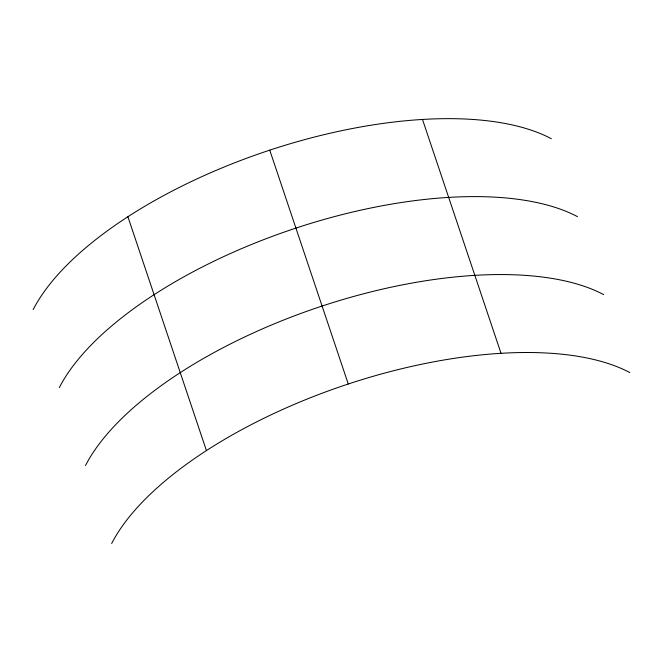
<?xml version="1.0" encoding="UTF-8"?>
<svg xmlns="http://www.w3.org/2000/svg" width="663" height="663" viewBox="0 0 663 663"><rect width="100%" height="100%" fill="white"/><g stroke="black" fill="none" stroke-linecap="round" stroke-linejoin="round"><path stroke-width="0.99" d="M422.513 119.497L501.029 353.354M33.15 309.646A296.104 126.5 -18.6 0 1 269.75 150.145L348.266 384.001A296.104 126.5 -18.6 0 1 629.85 372.573M127.893 216.685L206.408 450.542M269.75 150.145A296.104 126.5 -18.6 0 1 551.334 138.708M111.666 543.503A296.104 126.5 -18.6 0 1 348.266 384.001M85.494 465.55A296.104 126.5 -18.6 0 1 322.094 306.049A296.104 126.5 -18.6 0 1 603.678 294.621M59.322 387.598A296.104 126.5 -18.6 0 1 295.922 228.097A296.104 126.5 -18.6 0 1 577.506 216.668"/></g></svg>
